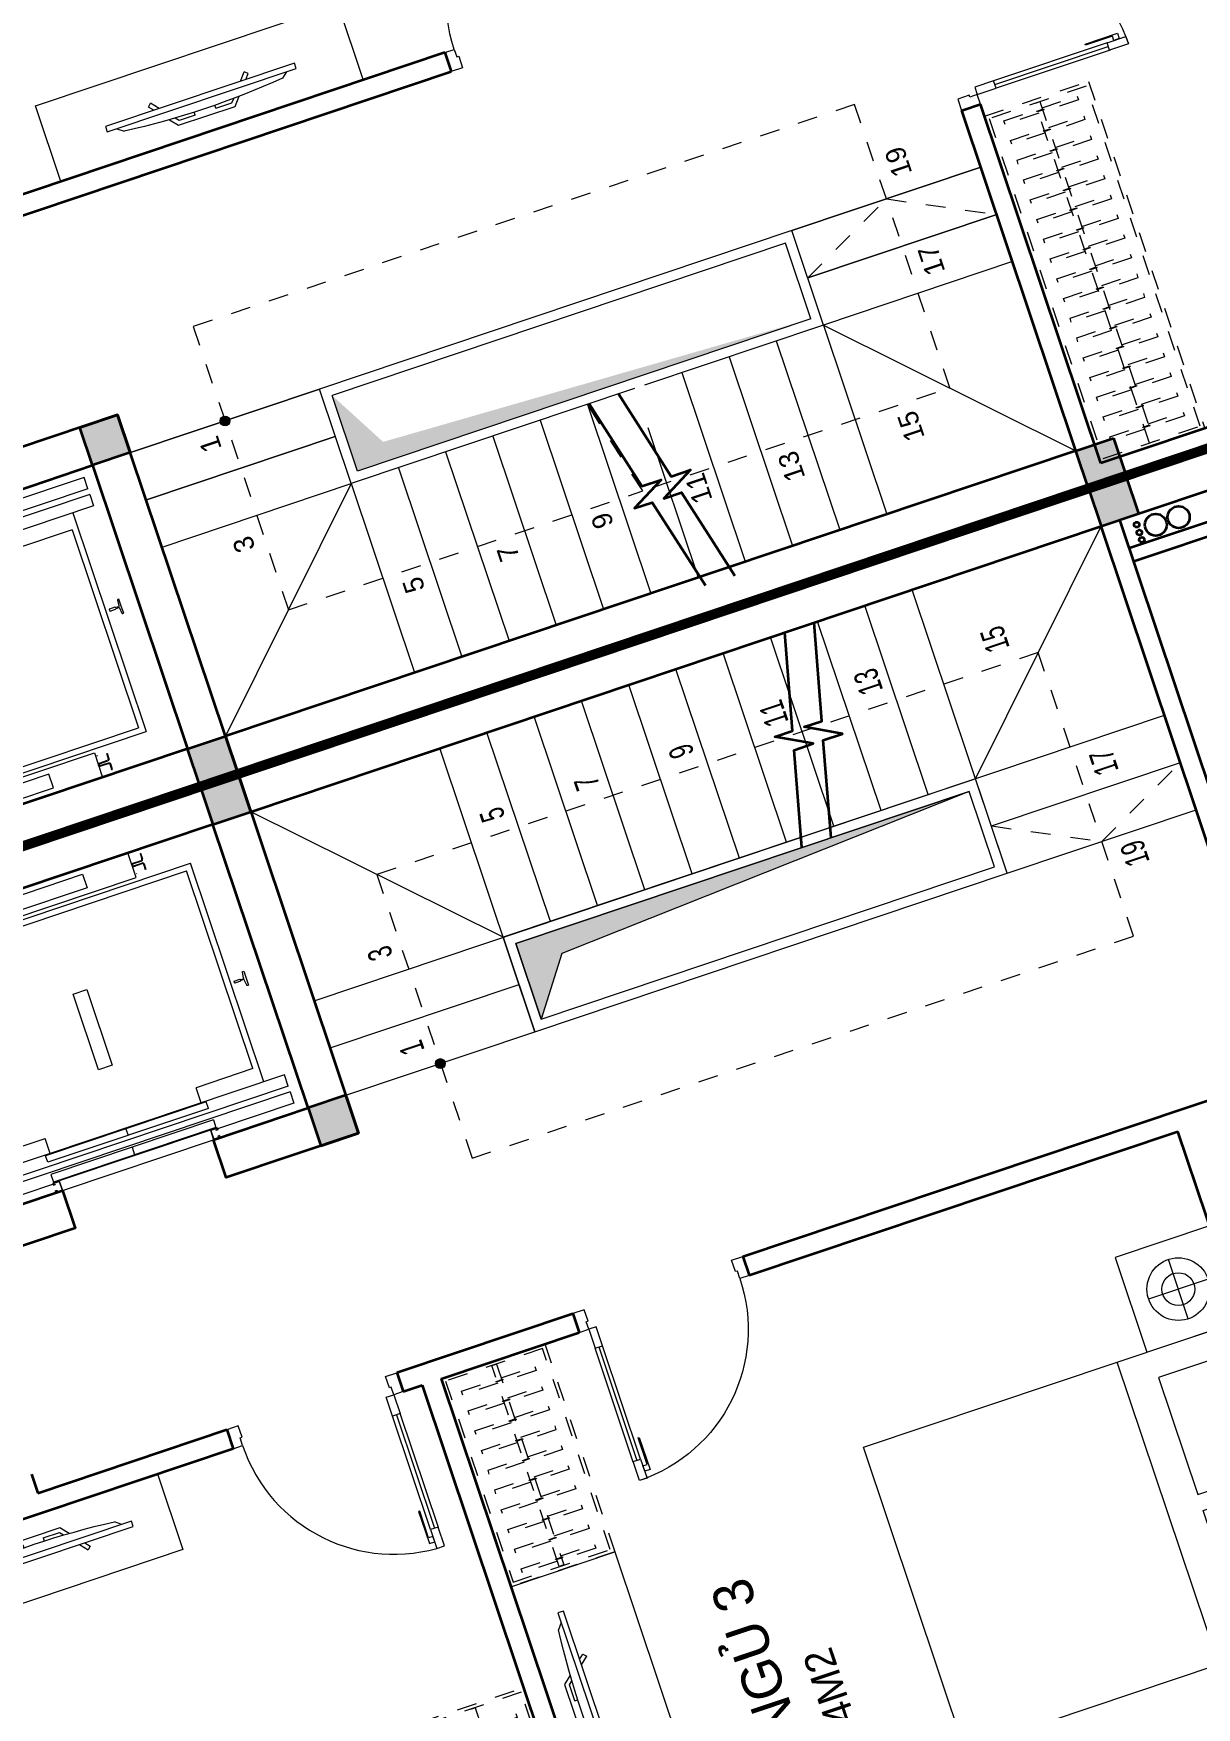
# Model space of a CAD drawing. Header units: metres. Extents: x 568332 to 569219, y 2065964 to 2066430.
# Drawn here: x 568581.32 to 568587.15, y 2066258.46 to 2066266.86 of the extents above; entities that cross this region are included whole.
import ezdxf

# ---------------------------------------------------------------- set-up
doc = ezdxf.new("R2010")
doc.units = ezdxf.units.M
for name, pattern in [('$AUDIT_BAD_LTYPE2', [0]), ('CENTER', [2, 1.25, -0.25, 0.25, -0.25]), ('HIDDEN', [0.375, 0.25, -0.125]), ('HIDDEN2', [0.1875, 0.125, -0.0625]), ('X-5M-G-MB PHONGNGU$0$HIDDEN2', [0.1875, 0.125, -0.0625])]:
    doc.linetypes.add(name, pattern=pattern)
doc.layers.get('0').update_dxf_attribs({"linetype": 'CONTINUOUS'})
doc.layers.get('DEFPOINTS').update_dxf_attribs({"linetype": 'CONTINUOUS'})
for name, color, linetype, lineweight in [('-CENTER', 143, 'CENTER', 13), ('-CONCRETE', 1, 'CONTINUOUS', 35), ('-DOOR', 137, 'CONTINUOUS', 9), ('-FURNITURE', 46, 'CONTINUOUS', 9), ('-HATCH', 8, 'CONTINUOUS', 5), ('-KH', 143, 'CONTINUOUS', 13), ('-LINE1', 7, 'CONTINUOUS', 18), ('-LINE2', 252, 'CONTINUOUS', 9), ('-TEXT', 7, 'CONTINUOUS', 15), ('-WALL', 4, 'CONTINUOUS', 35), ('TEXT25', 2, 'CONTINUOUS', 13)]:
    doc.layers.add(name, color=color, linetype=linetype, lineweight=lineweight)
doc.layers.add('-RANH GIOI LO DAT', color=12, linetype='CONTINUOUS')
doc.styles.add('SVN_AVO_thuong', font='')
doc.styles.add('T1', font='', dxfattribs={"height": 200})
doc.styles.get('SVN_AVO_thuong').set_extended_font_data('SVN-Avo')
doc.styles.get('T1').set_extended_font_data('VNgeometric Light')

# ---------------------------------------------------------------- blocks, each defined once
blk = doc.blocks.new('X-5M-DH-2-CORE$0$A$C75E80C28')
at = {"layer": '-LINE2', "linetype": 'Continuous', "ltscale": 2}
for p, q in [((-510, -21.5), (-510, -50.6)), ((-506.8, -21.5), (-510, -21.5)), ((-510, -108.5), (-510, -79.4)), ((-506.8, -21.5), (-506.8, -50.6)), ((-506.8, -108.5), (-506.8, -79.4)), ((-456.2, -56.8), (-500.6, -56.8)), ((-456.2, -60), (-500.6, -60)), ((-456.2, -70), (-500.6, -70)), ((-456.2, -73.2), (-500.6, -73.2)), ((-453.2, -63), (-453.2, -67)), ((-450, -63), (-450, -67)), ((450, -63), (450, -67)), ((453.2, -63), (453.2, -67)), ((456.2, -56.8), (500.6, -56.8)), ((456.2, -60), (500.6, -60)), ((456.2, -70), (500.6, -70)), ((456.2, -73.2), (500.6, -73.2)), ((506.8, -21.5), (510, -21.5)), ((506.8, -21.5), (506.8, -50.6)), ((506.8, -108.5), (506.8, -79.4)), ((510, -21.5), (510, -50.6)), ((510, -108.5), (510, -79.4)), ((-731, -149), (731, -149)), ((-731, -1305), (-731, -149)), ((-556.8, -112.5), (-560, -112.5)), ((456.8, -112.5), (460, -112.5)), ((731, -1305), (731, -149)), ((-700, -179), (700, -179)), ((-700, -1225), (-700, -179)), ((700, -1225), (700, -179)), ((-700, -1225), (-400, -1225)), ((-400, -1305), (-400, -1225)), ((700, -1225), (400, -1225)), ((400, -1305), (400, -1225)), ((840, -1305), (-840, -1305)), ((-840, -1365), (-840, -1305)), ((425, -1309), (-425, -1309)), ((-425, -1343), (-425, -1309)), ((425, -1343), (-425, -1343)), ((0, -1309), (0, -1343)), ((425, -1343), (425, -1309)), ((840, -1365), (840, -1305)), ((840, -1365), (-840, -1365)), ((840, -1395), (-840, -1395)), ((-840, -1395), (-840, -1455)), ((430, -1406), (-430, -1406)), ((-430, -1406), (-430, -1446)), ((0, -1406), (0, -1446)), ((430, -1406), (430, -1446)), ((840, -1395), (840, -1455)), ((-840, -1455), (-435, -1455)), ((-435, -1450), (-435, -1460)), ((-435, -1450), (-400, -1450)), ((-435, -1460), (-425, -1460)), ((-435, -1490), (-435, -1500)), ((-435, -1490), (-425, -1490)), ((-435, -1500), (-400, -1500)), ((-433.4, -1451.6), (-433.4, -1458.4)), ((-433.4, -1451.6), (-401.6, -1451.6)), ((-433.4, -1458.4), (-425, -1458.4)), ((-433.4, -1491.6), (-433.4, -1498.4)), ((-433.4, -1491.6), (-425, -1491.6)), ((-433.4, -1498.4), (-401.6, -1498.4)), ((430, -1446), (-430, -1446)), ((-425, -1458.4), (-425, -1460)), ((-425, -1490), (-425, -1491.6)), ((-401.6, -1451.6), (-401.6, -1498.4)), ((400, -1450), (-400, -1450)), ((-400, -1450), (-400, -1500)), ((400, -1450), (400, -1500)), ((435, -1450), (400, -1450)), ((435, -1500), (400, -1500)), ((401.6, -1451.6), (401.6, -1498.4)), ((433.4, -1451.6), (401.6, -1451.6)), ((433.4, -1498.4), (401.6, -1498.4)), ((433.4, -1458.4), (425, -1458.4)), ((425, -1458.4), (425, -1460)), ((435, -1460), (425, -1460)), ((425, -1490), (425, -1491.6)), ((435, -1490), (425, -1490)), ((433.4, -1491.6), (425, -1491.6)), ((433.4, -1451.6), (433.4, -1458.4)), ((433.4, -1491.6), (433.4, -1498.4)), ((435, -1450), (435, -1460)), ((840, -1455), (435, -1455)), ((435, -1490), (435, -1500))]:
    blk.add_line(p, q, dxfattribs=at)
for points in [[(-450, 0), (-450, -130), (450, -130), (450, 0)], [(-200, -29), (200, -29), (200, -101), (-200, -101)], [(-36, -584), (36, -584), (36, -984), (-36, -984)]]:
    blk.add_lwpolyline(points, close=True, dxfattribs=at)
for points in [[(-780, -789), (-751, -789, 0.414214), (-750, -788), (-750, -784), (-750, -780, 0.414214), (-751, -779), (-780, -779, -0.256978), (-784.1, -781.9), (-797.9, -781.9, -0.414214), (-800.9, -778.9), (-804, -749.5, 0.414214), (-807, -746.5), (-812, -746.5), (-812, -784), (-812, -821.5), (-807, -821.5, 0.414214), (-804, -818.5), (-800.9, -789.1, -0.414214), (-797.9, -786.1), (-784.1, -786.1, -0.256978), (-780, -789)], [(780, -789), (751, -789, -0.414214), (750, -788), (750, -784), (750, -780, -0.414214), (751, -779), (780, -779, 0.256978), (784.1, -781.9), (797.9, -781.9, 0.414214), (800.9, -778.9), (804, -749.5, -0.414214), (807, -746.5), (812, -746.5), (812, -784), (812, -821.5), (807, -821.5, -0.414214), (804, -818.5), (800.9, -789.1, 0.414214), (797.9, -786.1), (784.1, -786.1, 0.256978), (780, -789)]]:
    blk.add_lwpolyline(points, format="xyb", dxfattribs=at)
for centre, radius, start, end in [((-500.6, -50.6), 9.4, 180, 270), ((-500.6, -79.4), 9.4, 90, 180), ((-500.6, -50.6), 6.2, 180, 270), ((-500.6, -79.4), 6.2, 90, 180), ((-456.2, -63), 6.2, 0, 90), ((-456.2, -63), 3, 0, 90), ((-456.2, -67), 6.2, 270, 0), ((-456.2, -67), 3, 270, 0), ((456.2, -63), 6.2, 90, 180), ((456.2, -67), 6.2, 180, 270), ((456.2, -63), 3, 90, 180), ((456.2, -67), 3, 180, 270), ((500.6, -50.6), 6.2, 270, 0), ((500.6, -50.6), 9.4, 270, 0), ((500.6, -79.4), 9.4, 0, 90), ((500.6, -79.4), 6.2, 0, 90)]:
    blk.add_arc(centre, radius, start, end, dxfattribs=at)
blk = doc.blocks.new('A$C5C575821')
at = {"layer": '-CONCRETE'}
h = blk.add_hatch(color=256, dxfattribs=at)
h.dxf.hatch_style = 1
h.paths.add_polyline_path([(0, 200), (0, 0), (200, 0), (200, 200)])
blk.add_lwpolyline([(0, 0), (200, 0), (200, 200), (0, 200)], close=True, dxfattribs=at)
blk = doc.blocks.new('A$C3F71457E')
at = {"layer": '-CONCRETE'}
blk.add_lwpolyline([(0, -100), (0, 400), (-1500, 400), (-1500, -1400), (0, -1400), (0, -900), (200, -900), (200, -1600), (-1700, -1600), (-1700, 600), (200, 600), (200, -100), (0, -100)], dxfattribs=at)
at = {"layer": '-LINE1'}
blk.add_line((0, -900), (0, -100), dxfattribs=at)
at = {"layer": '-WALL'}
for p in [(-1700, 400), (0, 400), (-1700, -1600), (0, -1600)]:
    blk.add_blockref('A$C5C575821', p, dxfattribs=at)
at = {"color": 2, "rotation": 90}
blk.add_blockref('X-5M-DH-2-CORE$0$A$C75E80C28', (-1500, -500), dxfattribs=at)
blk = doc.blocks.new('*U149')
at = {"linetype": '$AUDIT_BAD_LTYPE2'}
for p, q in [((70, 100), (70, 700)), ((90, 700), (90, 100))]:
    blk.add_line(p, q, dxfattribs=at)
for points in [[(50, 700), (90, 700), (90, 800), (50, 800), (50, 700)], [(50, 702.9), (50, 100)], [(50, 100), (90, 100), (90, 0), (50, 0), (50, 100)]]:
    blk.add_lwpolyline(points)
for points in [[(118.3, 594.5), (118.3, 764.1), (90, 764.1), (90, 735.9), (112.6, 735.9), (112.6, 594.5)], [(0, 0), (50, 0), (50, -40), (60, -40), (60, -100), (0, -100)], [(900, 0), (850, 0), (850, -40), (840, -40), (840, -100), (900, -100)]]:
    blk.add_lwpolyline(points, close=True)
at = {"linetype": '$AUDIT_BAD_LTYPE2', "ltscale": 0.3}
blk.add_arc((50, 0), 800, 0, 90, dxfattribs=at)
blk = doc.blocks.new('XR.MB.LM123$0$tvi 1')
blk.add_lwpolyline([(28.5, 0), (28.5, -1000), (0, -1000), (0, 0)], close=True)
for points in [[(28.5, -50.3), (52.4, -80.9)], [(-24.1, -235.6), (-39.1, -251.8)], [(0, -284.8), (-39.1, -251.8)], [(0, -256), (-24.1, -235.6)], [(69.7, -315.1), (111.2, -350.3), (111.2, -649.7), (69.7, -684.9)], [(89.1, -445.7), (89.1, -360), (70.9, -344.6)], [(89.1, -445.7), (73.5, -445.7)], [(89.1, -554.3), (89.1, -640), (70.9, -655.4)], [(89.1, -554.3), (73.5, -554.3)], [(0, -715.2), (-39.1, -748.2)], [(-24.1, -764.4), (-39.1, -748.2)], [(0, -744), (-24.1, -764.4)], [(28.5, -949.7), (52.4, -919.1)]]:
    blk.add_lwpolyline(points)
blk.add_arc((-4025.2, -500), 4099, 354.13109, 5.86891)
blk = doc.blocks.new('G1600')
for p, q in [((137477.1, -212827.2), (139077.1, -212827.2)), ((137227.7, -213391.7), (137227.7, -213076.9)), ((139326.5, -213391.7), (139326.5, -213076.9)), ((137385.1, -213234.3), (137070.3, -213234.3)), ((139169, -213234.3), (139483.9, -213234.3))]:
    blk.add_line(p, q)
blk.add_lwpolyline([(137477.1, -213484.2), (137477.1, -211484.2), (139077.1, -211484.2), (139077.1, -213484.2), (137477.1, -213484.2)])
for points in [[(136977.1, -213484.2), (136977.1, -212984.4), (137477.1, -212984.4), (137477.1, -213484.2)], [(137617.1, -213375.2), (137617.1, -212998.7), (138234.6, -212998.7), (138234.6, -213375.2)], [(138937.1, -213375.2), (138937.1, -212998.7), (138319.6, -212998.7), (138319.6, -213375.2)], [(139577.1, -213484.2), (139577.1, -212984.4), (139077.1, -212984.4), (139077.1, -213484.2)]]:
    blk.add_lwpolyline(points, close=True)
for centre, radius in [((137227.7, -213234.3), 157.4), ((139326.5, -213234.3), 157.4), ((137227.7, -213234.3), 82.4), ((139326.5, -213234.3), 82.4)]:
    blk.add_circle(centre, radius)
blk = doc.blocks.new('*U253')
at = {"linetype": 'X-5M-G-MB PHONGNGU$0$HIDDEN2'}
for points in [[(0, 600), (0, 0), (2002.7, 0), (2002.7, 600)], [(1982.7, 580), (1982.7, 20), (20, 20), (20, 580)], [(1982.7, 286.7), (1982.7, 313.1), (20, 313.1), (20, 286.7)], [(113.8, 319.2), (109.4, 319.2), (109.4, 280.4), (113.8, 280.4)], [(227.8, 319.2), (223.4, 319.2), (223.4, 280.4), (227.8, 280.4)], [(341.8, 319.2), (337.4, 319.2), (337.4, 280.4), (341.8, 280.4)], [(455.8, 319.2), (451.4, 319.2), (451.4, 280.4), (455.8, 280.4)], [(569.8, 319.2), (565.4, 319.2), (565.4, 280.4), (569.8, 280.4)], [(683.8, 319.2), (679.4, 319.2), (679.4, 280.4), (683.8, 280.4)], [(797.8, 319.2), (793.4, 319.2), (793.4, 280.4), (797.8, 280.4)], [(911.8, 319.2), (907.4, 319.2), (907.4, 280.4), (911.8, 280.4)], [(1025.8, 319.2), (1021.4, 319.2), (1021.4, 280.4), (1025.8, 280.4)], [(1139.8, 319.2), (1135.4, 319.2), (1135.4, 280.4), (1139.8, 280.4)], [(1253.8, 319.2), (1249.4, 319.2), (1249.4, 280.4), (1253.8, 280.4)], [(1367.8, 319.2), (1363.4, 319.2), (1363.4, 280.4), (1367.8, 280.4)], [(1481.8, 319.2), (1477.4, 319.2), (1477.4, 280.4), (1481.8, 280.4)], [(1595.8, 319.2), (1591.4, 319.2), (1591.4, 280.4), (1595.8, 280.4)], [(1709.8, 319.2), (1705.4, 319.2), (1705.4, 280.4), (1709.8, 280.4)], [(1823.8, 319.2), (1819.4, 319.2), (1819.4, 280.4), (1823.8, 280.4)], [(1937.8, 319.2), (1933.4, 319.2), (1933.4, 280.4), (1937.8, 280.4)]]:
    blk.add_lwpolyline(points, close=True, dxfattribs=at)
for points in [[(122.2, 313.1), (122.2, 515.2), (100.2, 515.2), (100.2, 313.1)], [(236.2, 313.1), (236.2, 515.2), (214.2, 515.2), (214.2, 313.1)], [(350.2, 313.1), (350.2, 515.2), (328.2, 515.2), (328.2, 313.1)], [(464.2, 313.1), (464.2, 515.2), (442.2, 515.2), (442.2, 313.1)], [(578.2, 313.1), (578.2, 515.2), (556.2, 515.2), (556.2, 313.1)], [(692.2, 313.1), (692.2, 515.2), (670.2, 515.2), (670.2, 313.1)], [(806.2, 313.1), (806.2, 515.2), (784.2, 515.2), (784.2, 313.1)], [(920.2, 313.1), (920.2, 515.2), (898.2, 515.2), (898.2, 313.1)], [(1034.2, 313.1), (1034.2, 515.2), (1012.2, 515.2), (1012.2, 313.1)], [(1148.2, 313.1), (1148.2, 515.2), (1126.2, 515.2), (1126.2, 313.1)], [(1262.2, 313.1), (1262.2, 515.2), (1240.2, 515.2), (1240.2, 313.1)], [(1376.2, 313.1), (1376.2, 515.2), (1354.2, 515.2), (1354.2, 313.1)], [(1490.2, 313.1), (1490.2, 515.2), (1468.2, 515.2), (1468.2, 313.1)], [(1604.2, 313.1), (1604.2, 515.2), (1582.2, 515.2), (1582.2, 313.1)], [(1718.2, 313.1), (1718.2, 515.2), (1696.2, 515.2), (1696.2, 313.1)], [(1832.2, 313.1), (1832.2, 515.2), (1810.2, 515.2), (1810.2, 313.1)], [(1946.2, 313.1), (1946.2, 515.2), (1924.2, 515.2), (1924.2, 313.1)], [(100.2, 286.7), (100.2, 92.1), (122.2, 92.1), (122.2, 286.7)], [(214.2, 286.7), (214.2, 92.1), (236.2, 92.1), (236.2, 286.7)], [(328.2, 286.7), (328.2, 92.1), (350.2, 92.1), (350.2, 286.7)], [(442.2, 286.7), (442.2, 92.1), (464.2, 92.1), (464.2, 286.7)], [(556.2, 286.7), (556.2, 92.1), (578.2, 92.1), (578.2, 286.7)], [(670.2, 286.7), (670.2, 92.1), (692.2, 92.1), (692.2, 286.7)], [(784.2, 286.7), (784.2, 92.1), (806.2, 92.1), (806.2, 286.7)], [(898.2, 286.7), (898.2, 92.1), (920.2, 92.1), (920.2, 286.7)], [(1012.2, 286.7), (1012.2, 92.1), (1034.2, 92.1), (1034.2, 286.7)], [(1126.2, 286.7), (1126.2, 92.1), (1148.2, 92.1), (1148.2, 286.7)], [(1240.2, 286.7), (1240.2, 92.1), (1262.2, 92.1), (1262.2, 286.7)], [(1354.2, 286.7), (1354.2, 92.1), (1376.2, 92.1), (1376.2, 286.7)], [(1468.2, 286.7), (1468.2, 92.1), (1490.2, 92.1), (1490.2, 286.7)], [(1582.2, 286.7), (1582.2, 92.1), (1604.2, 92.1), (1604.2, 286.7)], [(1696.2, 286.7), (1696.2, 92.1), (1718.2, 92.1), (1718.2, 286.7)], [(1810.2, 286.7), (1810.2, 92.1), (1832.2, 92.1), (1832.2, 286.7)], [(1924.2, 286.7), (1924.2, 92.1), (1946.2, 92.1), (1946.2, 286.7)]]:
    blk.add_lwpolyline(points, dxfattribs=at)
blk = doc.blocks.new('M15-T3')
at = {"layer": '-HATCH', "true_color": 0x8c8896}
h = blk.add_hatch(color=252, dxfattribs=at)
h.dxf.hatch_style = 1
edge = h.paths.add_edge_path()
edge.add_arc((197109.4, 106489.1), 24.6, 0, 360)
h = blk.add_hatch(color=252, dxfattribs=at)
h.dxf.hatch_style = 1
h.paths.add_polyline_path([(197059.4, 105939.1), (196659.7, 105939.1), (196659.7, 103539.1), (196757.2, 105770.5)])
at = {"layer": '-FURNITURE'}
blk.add_lwpolyline([(198909.9, 106888.1), (198909.9, 105288.1), (198509.9, 105288.1), (198509.9, 106888.1)], close=True, dxfattribs=at)
at = {"layer": '-KH', "linetype": 'HIDDEN2', "ltscale": 5}
blk.add_line((196109.7, 104614.1), (196609.7, 104739.1), dxfattribs=at)
for points in [[(196109.7, 104562.6), (196109.7, 102989.1), (197609.3, 102989.1), (197609.3, 106489.1), (196109.7, 106489.1), (196109.7, 104614.1)], [(196859.6, 103489.1), (197109.4, 102989.1), (196859.6, 102489.7)]]:
    blk.add_lwpolyline(points, dxfattribs=at)
at = {"layer": '-KH'}
blk.add_circle((197109.4, 106489.1), 24.6, dxfattribs=at)
at = {"layer": '-LINE1', "lineweight": 18}
for p, q in [((196609.7, 105989.1), (195609.7, 106989.6)), ((196609.7, 105989.1), (195609.7, 105989.1)), ((196609.7, 105739.1), (195609.7, 105739.1)), ((196609.7, 105489.1), (195609.7, 105489.1)), ((196609.7, 105239.1), (195609.7, 105239.1)), ((196609.7, 104989.1), (195609.7, 104989.1)), ((196609.7, 104739.1), (195609.7, 104739.1)), ((196403.6, 104489.1), (195609.7, 104489.1)), ((196609.7, 104239.1), (195609.7, 104239.1)), ((196609.7, 103989.1), (195609.7, 103989.1)), ((196609.7, 103739.1), (195609.7, 103739.1)), ((196609.7, 103489.1), (195609.7, 103489.1))]:
    blk.add_line(p, q, dxfattribs=at)
at = {"layer": '-LINE1'}
for p, q in [((196609.7, 106989.1), (196609.7, 105989.1)), ((196859.6, 105989.1), (196859.6, 106989.1)), ((196859.6, 106989.1), (196859.6, 105989.1)), ((197109.4, 105989.1), (197109.4, 106989.1)), ((197109.4, 106989.1), (197109.4, 105989.1)), ((196609.7, 104489.1), (196609.7, 105989.1)), ((196609.7, 105989.1), (197109.4, 105989.1)), ((197109.4, 103489.1), (197109.4, 105989.1)), ((196659.7, 103539.1), (196659.7, 105939.1)), ((196659.7, 105939.1), (197059.4, 105939.1)), ((197059.4, 103539.1), (197059.4, 105939.1)), ((196609.7, 103489.1), (196609.7, 104437.6)), ((196659.7, 103539.1), (197059.4, 103539.1)), ((196609.7, 103489.1), (195609.7, 102489.6)), ((196609.7, 103489.1), (197109.4, 103489.1)), ((196609.7, 102489.1), (196609.7, 103489.1)), ((196859.6, 103489.1), (196859.6, 102489.1)), ((196859.6, 102489.1), (196859.6, 103489.1)), ((197109.4, 103489.1), (197109.4, 102489.1)), ((197109.4, 102489.1), (197109.4, 103489.1))]:
    blk.add_line(p, q, dxfattribs=at)
at = {"layer": '-RANH GIOI LO DAT', "linetype": 'HIDDEN', "ltscale": 10, "const_width": 50}
blk.add_lwpolyline([(201411.2, 95934), (206409.8, 101050.3), (206409.8, 113240.1), (195409.8, 113240.1), (195409.8, 95794.4)], close=True, dxfattribs=at)
at = {"layer": '-WALL'}
for p, q in [((195409.8, 98195), (195409.8, 111240.1)), ((198409.9, 107915.2), (198409.9, 104855.5)), ((198509.9, 104855.5), (198509.9, 107915.2)), ((195609.7, 102489.6), (195609.7, 106990.1)), ((198509.9, 104855.5), (198409.9, 104855.5)), ((195609.7, 102489.6), (197409.9, 102489.6)), ((197409.9, 102489.6), (197409.9, 102390.2)), ((195509.8, 98397.4), (195509.8, 102390.2)), ((195509.8, 102390.2), (197409.9, 102390.2))]:
    blk.add_line(p, q, dxfattribs=at)
for points in [[(196609.7, 104729), (196133.4, 104609.9), (196133.4, 104508.7), (196040, 104680.3), (196040, 104586.6), (195559.7, 104466.5)], [(196609.7, 104574), (196133.4, 104454.9), (196133.4, 104353.6), (196040, 104525.3), (196040, 104431.6), (195559.7, 104311.5)]]:
    blk.add_lwpolyline(points, dxfattribs=at)
at = {"layer": '-DOOR'}
for p, xscale, rotation in [((198509.9, 103955.5), -1, 270), ((197409.9, 102390.2), -0.9999999999999999, 180)]:
    blk.add_blockref('*U149', p, dxfattribs=dict(at, xscale=xscale, rotation=rotation))
at = {"layer": '-FURNITURE', "extrusion": (0, 0, -1), "rotation": 359.9963102775856}
blk.add_blockref('XR.MB.LM123$0$tvi 1', (-198700.1, 106588.2), dxfattribs=at)
at = {"layer": '-FURNITURE', "extrusion": (0, 0, -1), "xscale": 0.9166666666659739, "yscale": 0.9166666666659739, "zscale": -0.9166666666659741, "rotation": 180}
blk.add_blockref('*U253', (-195509.8, 102390.2), dxfattribs=at)
at = {"layer": '-FURNITURE', "xscale": -1, "rotation": 270}
blk.add_blockref('G1600', (408994, -37987.8), dxfattribs=at)
at = {"layer": '-WALL', "xscale": -0.9999999999999999, "rotation": 180}
blk.add_blockref('A$C3F71457E', (197109.8, 107590.1), dxfattribs=at)
at = {"layer": '-WALL', "xscale": -1}
blk.add_blockref('A$C5C575821', (195609.7, 102290.2), dxfattribs=at)
at = {"layer": '-TEXT', "style": 'T1'}
for s, p in [('3', (196454.8, 106546.7)), ('1', (196984, 106546.7)), ('5', (195990.6, 105804.2)), ('7', (195990.6, 105304.2)), ('9', (195995.4, 104804.2)), ('11', (195957.4, 104294.2)), ('13', (195914.5, 103817.8)), ('15', (195914.5, 103185.3)), ('17', (196671.1, 102823.3)), ('19', (197191.9, 102823.3))]:
    blk.add_text(s, height=100, rotation=0, dxfattribs=at).set_placement(p)
blk = doc.blocks.new('*U250')
at = {"linetype": 'X-5M-G-MB PHONGNGU$0$HIDDEN2'}
for points in [[(0, 600), (0, 0), (1199.9, 0), (1199.9, 600)], [(1179.9, 580), (1179.9, 20), (20, 20), (20, 580)], [(1179.9, 286.7), (1179.9, 313.1), (20, 313.1), (20, 286.7)], [(113.8, 319.2), (109.4, 319.2), (109.4, 280.4), (113.8, 280.4)], [(227.8, 319.2), (223.4, 319.2), (223.4, 280.4), (227.8, 280.4)], [(341.8, 319.2), (337.4, 319.2), (337.4, 280.4), (341.8, 280.4)], [(455.8, 319.2), (451.4, 319.2), (451.4, 280.4), (455.8, 280.4)], [(569.8, 319.2), (565.4, 319.2), (565.4, 280.4), (569.8, 280.4)], [(683.8, 319.2), (679.4, 319.2), (679.4, 280.4), (683.8, 280.4)], [(797.8, 319.2), (793.4, 319.2), (793.4, 280.4), (797.8, 280.4)], [(911.8, 319.2), (907.4, 319.2), (907.4, 280.4), (911.8, 280.4)], [(1025.8, 319.2), (1021.4, 319.2), (1021.4, 280.4), (1025.8, 280.4)], [(1139.8, 319.2), (1135.4, 319.2), (1135.4, 280.4), (1139.8, 280.4)]]:
    blk.add_lwpolyline(points, close=True, dxfattribs=at)
for points in [[(122.2, 313.1), (122.2, 515.2), (100.2, 515.2), (100.2, 313.1)], [(236.2, 313.1), (236.2, 515.2), (214.2, 515.2), (214.2, 313.1)], [(350.2, 313.1), (350.2, 515.2), (328.2, 515.2), (328.2, 313.1)], [(464.2, 313.1), (464.2, 515.2), (442.2, 515.2), (442.2, 313.1)], [(578.2, 313.1), (578.2, 515.2), (556.2, 515.2), (556.2, 313.1)], [(692.2, 313.1), (692.2, 515.2), (670.2, 515.2), (670.2, 313.1)], [(806.2, 313.1), (806.2, 515.2), (784.2, 515.2), (784.2, 313.1)], [(920.2, 313.1), (920.2, 515.2), (898.2, 515.2), (898.2, 313.1)], [(1034.2, 313.1), (1034.2, 515.2), (1012.2, 515.2), (1012.2, 313.1)], [(1148.2, 313.1), (1148.2, 515.2), (1126.2, 515.2), (1126.2, 313.1)], [(100.2, 286.7), (100.2, 92.1), (122.2, 92.1), (122.2, 286.7)], [(214.2, 286.7), (214.2, 92.1), (236.2, 92.1), (236.2, 286.7)], [(328.2, 286.7), (328.2, 92.1), (350.2, 92.1), (350.2, 286.7)], [(442.2, 286.7), (442.2, 92.1), (464.2, 92.1), (464.2, 286.7)], [(556.2, 286.7), (556.2, 92.1), (578.2, 92.1), (578.2, 286.7)], [(670.2, 286.7), (670.2, 92.1), (692.2, 92.1), (692.2, 286.7)], [(784.2, 286.7), (784.2, 92.1), (806.2, 92.1), (806.2, 286.7)], [(898.2, 286.7), (898.2, 92.1), (920.2, 92.1), (920.2, 286.7)], [(1012.2, 286.7), (1012.2, 92.1), (1034.2, 92.1), (1034.2, 286.7)], [(1126.2, 286.7), (1126.2, 92.1), (1148.2, 92.1), (1148.2, 286.7)]]:
    blk.add_lwpolyline(points, dxfattribs=at)
blk = doc.blocks.new('*U168')
at = {"linetype": 'X-5M-G-MB PHONGNGU$0$HIDDEN2'}
for points in [[(0, 600), (0, 0), (2181.8, 0), (2181.8, 600)], [(2161.8, 580), (2161.8, 20), (20, 20), (20, 580)], [(2161.8, 286.7), (2161.8, 313.1), (20, 313.1), (20, 286.7)], [(113.8, 319.2), (109.4, 319.2), (109.4, 280.4), (113.8, 280.4)], [(227.8, 319.2), (223.4, 319.2), (223.4, 280.4), (227.8, 280.4)], [(341.8, 319.2), (337.4, 319.2), (337.4, 280.4), (341.8, 280.4)], [(455.8, 319.2), (451.4, 319.2), (451.4, 280.4), (455.8, 280.4)], [(569.8, 319.2), (565.4, 319.2), (565.4, 280.4), (569.8, 280.4)], [(683.8, 319.2), (679.4, 319.2), (679.4, 280.4), (683.8, 280.4)], [(797.8, 319.2), (793.4, 319.2), (793.4, 280.4), (797.8, 280.4)], [(911.8, 319.2), (907.4, 319.2), (907.4, 280.4), (911.8, 280.4)], [(1025.8, 319.2), (1021.4, 319.2), (1021.4, 280.4), (1025.8, 280.4)], [(1139.8, 319.2), (1135.4, 319.2), (1135.4, 280.4), (1139.8, 280.4)], [(1253.8, 319.2), (1249.4, 319.2), (1249.4, 280.4), (1253.8, 280.4)], [(1367.8, 319.2), (1363.4, 319.2), (1363.4, 280.4), (1367.8, 280.4)], [(1481.8, 319.2), (1477.4, 319.2), (1477.4, 280.4), (1481.8, 280.4)], [(1595.8, 319.2), (1591.4, 319.2), (1591.4, 280.4), (1595.8, 280.4)], [(1709.8, 319.2), (1705.4, 319.2), (1705.4, 280.4), (1709.8, 280.4)], [(1823.8, 319.2), (1819.4, 319.2), (1819.4, 280.4), (1823.8, 280.4)], [(1937.8, 319.2), (1933.4, 319.2), (1933.4, 280.4), (1937.8, 280.4)], [(2051.8, 319.2), (2047.4, 319.2), (2047.4, 280.4), (2051.8, 280.4)]]:
    blk.add_lwpolyline(points, close=True, dxfattribs=at)
for points in [[(122.2, 313.1), (122.2, 515.2), (100.2, 515.2), (100.2, 313.1)], [(236.2, 313.1), (236.2, 515.2), (214.2, 515.2), (214.2, 313.1)], [(350.2, 313.1), (350.2, 515.2), (328.2, 515.2), (328.2, 313.1)], [(464.2, 313.1), (464.2, 515.2), (442.2, 515.2), (442.2, 313.1)], [(578.2, 313.1), (578.2, 515.2), (556.2, 515.2), (556.2, 313.1)], [(692.2, 313.1), (692.2, 515.2), (670.2, 515.2), (670.2, 313.1)], [(806.2, 313.1), (806.2, 515.2), (784.2, 515.2), (784.2, 313.1)], [(920.2, 313.1), (920.2, 515.2), (898.2, 515.2), (898.2, 313.1)], [(1034.2, 313.1), (1034.2, 515.2), (1012.2, 515.2), (1012.2, 313.1)], [(1148.2, 313.1), (1148.2, 515.2), (1126.2, 515.2), (1126.2, 313.1)], [(1262.2, 313.1), (1262.2, 515.2), (1240.2, 515.2), (1240.2, 313.1)], [(1376.2, 313.1), (1376.2, 515.2), (1354.2, 515.2), (1354.2, 313.1)], [(1490.2, 313.1), (1490.2, 515.2), (1468.2, 515.2), (1468.2, 313.1)], [(1604.2, 313.1), (1604.2, 515.2), (1582.2, 515.2), (1582.2, 313.1)], [(1718.2, 313.1), (1718.2, 515.2), (1696.2, 515.2), (1696.2, 313.1)], [(1832.2, 313.1), (1832.2, 515.2), (1810.2, 515.2), (1810.2, 313.1)], [(1946.2, 313.1), (1946.2, 515.2), (1924.2, 515.2), (1924.2, 313.1)], [(2060.2, 313.1), (2060.2, 515.2), (2038.2, 515.2), (2038.2, 313.1)], [(100.2, 286.7), (100.2, 92.1), (122.2, 92.1), (122.2, 286.7)], [(214.2, 286.7), (214.2, 92.1), (236.2, 92.1), (236.2, 286.7)], [(328.2, 286.7), (328.2, 92.1), (350.2, 92.1), (350.2, 286.7)], [(442.2, 286.7), (442.2, 92.1), (464.2, 92.1), (464.2, 286.7)], [(556.2, 286.7), (556.2, 92.1), (578.2, 92.1), (578.2, 286.7)], [(670.2, 286.7), (670.2, 92.1), (692.2, 92.1), (692.2, 286.7)], [(784.2, 286.7), (784.2, 92.1), (806.2, 92.1), (806.2, 286.7)], [(898.2, 286.7), (898.2, 92.1), (920.2, 92.1), (920.2, 286.7)], [(1012.2, 286.7), (1012.2, 92.1), (1034.2, 92.1), (1034.2, 286.7)], [(1126.2, 286.7), (1126.2, 92.1), (1148.2, 92.1), (1148.2, 286.7)], [(1240.2, 286.7), (1240.2, 92.1), (1262.2, 92.1), (1262.2, 286.7)], [(1354.2, 286.7), (1354.2, 92.1), (1376.2, 92.1), (1376.2, 286.7)], [(1468.2, 286.7), (1468.2, 92.1), (1490.2, 92.1), (1490.2, 286.7)], [(1582.2, 286.7), (1582.2, 92.1), (1604.2, 92.1), (1604.2, 286.7)], [(1696.2, 286.7), (1696.2, 92.1), (1718.2, 92.1), (1718.2, 286.7)], [(1810.2, 286.7), (1810.2, 92.1), (1832.2, 92.1), (1832.2, 286.7)], [(1924.2, 286.7), (1924.2, 92.1), (1946.2, 92.1), (1946.2, 286.7)], [(2038.2, 286.7), (2038.2, 92.1), (2060.2, 92.1), (2060.2, 286.7)]]:
    blk.add_lwpolyline(points, dxfattribs=at)
blk = doc.blocks.new('M10-T3')
at = {"layer": '-HATCH', "true_color": 0x8c8896}
h = blk.add_hatch(color=252, dxfattribs=at)
h.dxf.hatch_style = 1
edge = h.paths.add_edge_path()
edge.add_arc((203063.3, -357388), 24.6, 0, 360)
h = blk.add_hatch(color=252, dxfattribs=at)
h.dxf.hatch_style = 1
h.paths.add_polyline_path([(203113.3, -357938), (203513.3, -357938), (203513.3, -360338), (203392, -358140.6)])
at = {"layer": '-CONCRETE'}
for centre, radius in [((204434.2, -361560, 0), 13), ((204472.4, -361560, 0), 13), ((204514.2, -361560, 0), 13), ((204483.3, -361650.5, 0), 55), ((204483.3, -361771.4, 0), 55)]:
    blk.add_circle(centre, radius, dxfattribs=at)
at = {"layer": '-FURNITURE'}
for points in [[(201563.2, -355388), (201163.2, -355388), (201163.2, -353988), (201563.2, -353988)], [(200463.3, -356888), (200463.3, -357438), (199063.3, -357438), (199063.3, -356888)]]:
    blk.add_lwpolyline(points, close=True, dxfattribs=at)
at = {"layer": '-HATCH'}
blk.add_lwpolyline([(203113.3, -357938), (203513.3, -357938), (203513.3, -360338), (203392, -358140.6), (203113.3, -357938)], dxfattribs=at)
at = {"layer": '-KH', "linetype": 'HIDDEN2', "ltscale": 5}
blk.add_lwpolyline([(202563.3, -360888), (204063.3, -360888), (204063.3, -357388), (202563.3, -357388)], close=True, dxfattribs=at)
blk.add_lwpolyline([(203313.3, -360388), (203063.3, -360888), (203313.3, -361388)], dxfattribs=at)
at = {"layer": '-KH'}
blk.add_circle((203063.3, -357388), 24.6, dxfattribs=at)
at = {"layer": '-LINE1'}
for p, q in [((203063.3, -356888), (203063.3, -357888)), ((203313.3, -356888), (203313.3, -357888)), ((203563.3, -356888), (203563.3, -361388)), ((203563.3, -357888), (204563.3, -356888)), ((203063.3, -357888), (204563.3, -357888)), ((203563.3, -358138), (204563.3, -358138)), ((203563.3, -358388), (204563.3, -358388)), ((203563.3, -358638), (204563.3, -358638)), ((203563.3, -358888), (204563.3, -358888)), ((203563.3, -359138), (204563.3, -359138)), ((203563.3, -359388), (204563.3, -359388)), ((203563.3, -359638), (204563.3, -359638)), ((203563.3, -359888), (204563.3, -359888)), ((203563.3, -360138), (204563.3, -360138)), ((203063.3, -360388), (203063.3, -361388)), ((203063.3, -360388), (204563.3, -360388)), ((203313.3, -360388), (203313.3, -361388)), ((203563.3, -360388), (204563.3, -361388))]:
    blk.add_line(p, q, dxfattribs=at)
for points in [[(203063.3, -360388), (203563.3, -360388), (203563.3, -357888), (203063.3, -357888)], [(203113.3, -360338), (203513.3, -360338), (203513.3, -357938), (203113.3, -357938)]]:
    blk.add_lwpolyline(points, close=True, dxfattribs=at)
at = {"layer": '-RANH GIOI LO DAT', "linetype": 'HIDDEN', "ltscale": 10, "const_width": 50}
blk.add_lwpolyline([(204763.3, -368088), (204763.3, -350638), (195763.3, -350638), (195763.3, -368298)], close=True, dxfattribs=at)
at = {"layer": '-WALL'}
for p, q in [((204763.3, -352638), (204763.3, -365568)), ((201563.2, -352838), (201563.2, -355788)), ((201663.2, -354788), (201663.2, -355788)), ((201763.2, -354788), (201663.2, -354788)), ((201663.2, -355788), (201562.6, -355788)), ((201663.2, -356688), (201562.6, -356688)), ((201563.2, -356688), (201563.2, -356788)), ((201663.2, -356688), (201663.2, -357619.4)), ((201563.2, -356788), (197963.3, -356788)), ((201563.2, -356888), (197963.3, -356888)), ((201563.2, -356888), (201563.2, -357619.4)), ((204563.3, -356888), (204563.3, -361388)), ((201663.2, -357619.4), (201563.2, -357619.4)), ((201663.2, -358519.4), (201563.2, -358519.4)), ((201563.2, -358519.4), (201563.2, -360788)), ((201663.2, -358519.4), (201663.2, -361388)), ((197963.3, -360788), (201563.2, -360788)), ((202663.2, -361388), (204563.3, -361388)), ((202813.3, -361488), (204563.3, -361488)), ((204343.2, -362438), (204343.2, -361488)), ((204413.2, -362368), (204413.2, -361488)), ((204563.3, -361488), (204563.3, -365368))]:
    blk.add_line(p, q, dxfattribs=at)
for points in [[(203513.3, -359451.3), (203989.6, -359570.4), (203989.6, -359671.7), (204083, -359500), (204083, -359593.8), (204563.3, -359713.8)], [(203513.3, -359606.4), (203989.6, -359725.4), (203989.6, -359826.7), (204083, -359655.1), (204083, -359748.8), (204563.3, -359868.9)]]:
    blk.add_lwpolyline(points, dxfattribs=at)
at = {"layer": '-DOOR', "rotation": 90.00000000000001}
blk.add_blockref('*U149', (201562.6, -356688), dxfattribs=at)
at = {"layer": '-DOOR', "xscale": -1, "rotation": 90}
blk.add_blockref('*U149', (201562.6, -357619.4), dxfattribs=at)
at = {"layer": '-FURNITURE', "extrusion": (0, 0, -1)}
for p, rotation in [((-201352, -355188), 179.9963102775916), ((-200263.3, -357099.2), 89.99631027759165)]:
    blk.add_blockref('XR.MB.LM123$0$tvi 1', p, dxfattribs=dict(at, rotation=rotation))
at = {"layer": '-FURNITURE', "extrusion": (0, 0, -1), "xscale": 0.916666666665974, "yscale": 0.916666666665974, "zscale": -0.916666666665974, "rotation": 180}
blk.add_blockref('*U168', (-197963.3, -356238), dxfattribs=at)
at = {"layer": '-FURNITURE', "extrusion": (0, 0, -1), "xscale": 0.916666666665974, "yscale": 0.916666666665974, "zscale": -0.916666666665974}
blk.add_blockref('*U250', (-201563.2, -357438), dxfattribs=at)
at = {"layer": '-FURNITURE'}
blk.add_blockref('G1600', (61486.2, -147303.8), dxfattribs=at)
at = {"layer": '-WALL', "rotation": 180}
blk.add_blockref('A$C3F71457E', (203063.2, -356288), dxfattribs=at)
at = {"layer": '-WALL'}
for p in [(204563.3, -356888), (204563.3, -361588)]:
    blk.add_blockref('A$C5C575821', p, dxfattribs=at)
at = {"layer": 'DEFPOINTS', "style": 'T1', "width": 0.7}
for s, p in [('1', (203152.3, -357336)), ('3', (203652.3, -357336)), ('5', (204132.7, -358091.4)), ('7', (204132.7, -358591.4)), ('9', (204132.7, -359091.4)), ('11', (204132.7, -359591.4)), ('13', (204132.7, -360091.4)), ('15', (204132.7, -360761.3)), ('19', (202891.7, -361086)), ('17', (203374.2, -361084))]:
    blk.add_text(s, height=120, rotation=360, dxfattribs=at).set_placement(p)
at = {"layer": 'TEXT25'}
for s, height, style, p in [('P. NGỦ 3', 200, 'SVN_AVO_thuong', (198997.2, -358033.2)), ('14M2', 150, 'T1', (199172.5, -358316.4))]:
    blk.add_text(s, height=height, rotation=360, dxfattribs=dict(at, style=style)).set_placement(p)

msp = doc.modelspace()

# ---------------------------------------------------------------- block references
at = {"layer": '-CENTER', "xscale": 0.001, "yscale": 0.001, "zscale": 0.001, "rotation": 108.5514997317249}
msp.add_blockref('M15-T3', (568745.9471, 2066111.9268), dxfattribs=at)

# ---------------------------------------------------------------- next in the draw order: block references
at = {"layer": '-WALL', "color": 2, "true_color": 0xf1eb1f, "xscale": 0.001, "yscale": 0.001, "zscale": 0.001, "rotation": 108.5514997312329}
msp.add_blockref('M10-T3', (568309.1488, 2065955.4733), dxfattribs=at)

doc.saveas('drawing.dxf')
